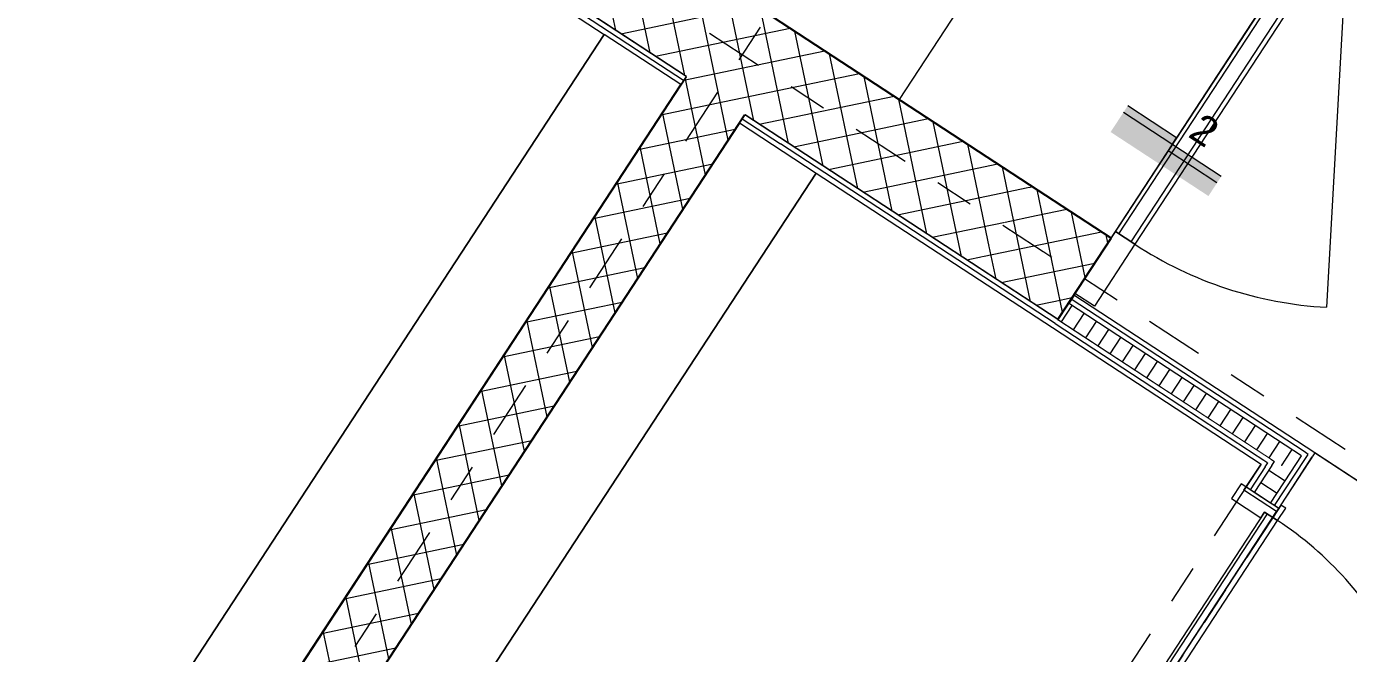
# Model space of a CAD drawing. Header units: metres. Extents: x 2696278.3 to 2696314, y 1245153.2 to 1245192.4.
# Drawn here: x 2696290.592 to 2696293.986, y 1245165.596 to 1245167.205 of the extents above; entities that cross this region are included whole.
import ezdxf

# ---------------------------------------------------------------- set-up
doc = ezdxf.new("R2010")
doc.units = ezdxf.units.M
doc.set_wipeout_variables(frame=1)
doc.linetypes.add('000_hbf_Strichpunkt 3_1_1mm Achsen', pattern=[0.25, 0.15, -0.05, 0, -0.05])
doc.linetypes.add('Wipeout_Contour', pattern=[10000, 0, -10000])
for name, color, linetype in [('010 Türen', 7, 'Continuous'), ('0_C22_Innenwandkonstruktion.3D', 7, 'Continuous'), ('0_C22_Innenwandkonstruktion.3D Bauteilschraffuren', 7, 'Continuous'), ('0_C22_Innenwandkonstruktion.3D Schichttrennlinien', 7, 'Continuous'), ('0_G20_Bodenbelag.3D', 7, 'Continuous'), ('1_D06_Symbole.V', 7, 'Continuous'), ('1_M01_Achsen.V', 7, 'Continuous'), ('1_R01_Raumstempel.V Kontur', 7, 'Continuous')]:
    doc.layers.add(name, color=color, linetype=linetype)
doc.styles.add('ERSTELLTER_STIL_2', font='arial.ttf')
pattern_1 = [(236.79994, (2696295.289407, 1245171.756836), (-0.03137864, 0.02053365), [])]
pattern_2 = [(56.8, (2696295.289407, 1245171.756836), (-0.03137866, 0.02053362), [])]
pattern_3 = [(11.8, (2696295.28941, 1245171.756836), (-0.0153372, 0.07341505), []), (101.8, (2696295.28941, 1245171.756836), (0.07341505, 0.0153372), [])]

msp = doc.modelspace()

# ---------------------------------------------------------------- hatches: boundary and pattern name
at = {"layer": '1_D06_Symbole.V', "linetype": 'Continuous', "lineweight": 0, "true_color": 0xd5d5d5}
msp.add_hatch(color=254, dxfattribs=at).paths.add_polyline_path([(2696293.4082, 1245166.9846), (2696293.5337, 1245166.9025), (2696293.5227, 1245166.8858), (2696293.6483, 1245166.8036), (2696293.6264, 1245166.7701), (2696293.3753, 1245166.9344)])
at = {"layer": '1_D06_Symbole.V', "linetype": 'Continuous', "lineweight": 0, "true_color": 0xffffff}
for points in [[(2696293.5446, 1245166.9192), (2696293.5337, 1245166.9025), (2696293.4082, 1245166.9846), (2696293.4191, 1245167.0014)], [(2696293.5337, 1245166.9025), (2696293.6593, 1245166.8203), (2696293.6483, 1245166.8036), (2696293.5227, 1245166.8858)]]:
    msp.add_hatch(color=7, dxfattribs=at).paths.add_polyline_path(points)

# ---------------------------------------------------------------- linework, layer by layer
at = {"layer": '010 Türen', "color": 7, "linetype": 'Continuous', "lineweight": 13}
for p, q in [((2696293.9852, 1245167.4829), (2696293.4377, 1245166.6462)), ((2696293.9852, 1245167.4829), (2696293.9294, 1245166.4845)), ((2696293.32, 1245165.1971), (2696293.804, 1245165.9368))]:
    msp.add_line(p, q, dxfattribs=at)
msp.add_arc((2696293.32, 1245165.1971), 0.884, 26.8, 56.8, dxfattribs=at)
at = {"layer": '0_G20_Bodenbelag.3D', "color": 255, "linetype": 'Wipeout_Contour', "lineweight": 18, "flags": 128}
for points in [[(2696294.7354, 1245172.848), (2696295.3815, 1245173.8353), (2696295.7162, 1245173.6163), (2696296.3158, 1245174.5326), (2696296.1066, 1245174.6695), (2696296.676, 1245175.5397), (2696298.4332, 1245174.3898), (2696297.8638, 1245173.5195), (2696297.6546, 1245173.6564), (2696297.055, 1245172.7402), (2696297.4148, 1245172.5048), (2696296.8946, 1245171.7098), (2696297.1038, 1245171.5729), (2696295.5049, 1245169.1296), (2696295.2957, 1245169.2665), (2696295.0603, 1245168.9067), (2696294.7005, 1245169.1421), (2696293.7368, 1245167.6695), (2696293.946, 1245167.5326), (2696293.3765, 1245166.6623), (2696293.1673, 1245166.7992), (2696291.8285, 1245167.6753), (2696291.6193, 1245167.8122), (2696292.1888, 1245168.6824), (2696292.398, 1245168.5455), (2696293.3617, 1245170.0182), (2696293.1943, 1245170.1277), (2696294.9027, 1245172.7384)], [(2696290.291, 1245167.1338), (2696290.3747, 1245167.079), (2696289.2002, 1245165.2842), (2696290.3424, 1245164.5368), (2696292.0754, 1245167.1851), (2696290.9332, 1245167.9325), (2696290.8894, 1245167.8656), (2696290.8057, 1245167.9203)], [(2696291.8493, 1245162.977), (2696293.8999, 1245166.1107), (2696293.2807, 1245166.5159), (2696294.0336, 1245167.6664), (2696295.5816, 1245166.6534), (2696295.9375, 1245167.1973), (2696296.4605, 1245166.8551), (2696295.6939, 1245165.6836), (2696295.119, 1245164.805), (2696297.1665, 1245163.4651), (2696295.4143, 1245160.7875), (2696297.1113, 1245159.677), (2696295.1729, 1245156.7149), (2696288.5834, 1245161.0269), (2696290.456, 1245163.8887)], [(2696293.2866, 1245165.1735), (2696293.2029, 1245165.2282), (2696292.0285, 1245163.4335), (2696290.8863, 1245164.1809), (2696292.6193, 1245166.8292), (2696293.7615, 1245166.0817), (2696293.7176, 1245166.0148), (2696293.8013, 1245165.96)]]:
    msp.add_lwpolyline(points, close=True, dxfattribs=at)
at = {"layer": '0_G20_Bodenbelag.3D', "color": 254, "linetype": 'Continuous', "lineweight": 18, "flags": 128}
msp.add_lwpolyline([(2696292.8326, 1245167.0182), (2696293.3765, 1245166.6623), (2696293.946, 1245167.5325), (2696293.4021, 1245167.8884)], close=True, dxfattribs=at)
at = {"layer": '1_D06_Symbole.V', "color": 7, "linetype": 'Continuous', "lineweight": 13}
for p, q in [((2696293.6593, 1245166.8203), (2696293.4082, 1245166.9846)), ((2696293.5446, 1245166.9192), (2696293.4191, 1245167.0014)), ((2696293.5337, 1245166.9025), (2696293.5446, 1245166.9192)), ((2696293.5337, 1245166.9025), (2696293.5227, 1245166.8858)), ((2696293.6483, 1245166.8036), (2696293.5227, 1245166.8858))]:
    msp.add_line(p, q, dxfattribs=at)
at = {"layer": '1_R01_Raumstempel.V Kontur', "color": 51, "linetype": 'Continuous', "lineweight": 0, "true_color": 0xffffa8, "flags": 128}
msp.add_lwpolyline([(2696294.9027, 1245172.7384), (2696293.1943, 1245170.1277), (2696293.3617, 1245170.0182), (2696292.398, 1245168.5455), (2696292.1888, 1245168.6824), (2696291.6193, 1245167.8122), (2696291.8285, 1245167.6753), (2696293.1673, 1245166.7992), (2696293.3765, 1245166.6623), (2696293.946, 1245167.5325), (2696293.7368, 1245167.6694), (2696294.7005, 1245169.1421), (2696295.0603, 1245168.9067), (2696295.2957, 1245169.2665), (2696295.4715, 1245169.1515), (2696297.0704, 1245171.5948)], dxfattribs=at)
at = {"layer": '1_R01_Raumstempel.V Kontur', "color": 21, "linetype": 'Continuous', "lineweight": 0, "true_color": 0xffa8a8, "flags": 128}
for points in [[(2696292.0754, 1245167.1851), (2696290.9332, 1245167.9325), (2696290.8894, 1245167.8656), (2696290.8057, 1245167.9203), (2696290.291, 1245167.1338), (2696290.3747, 1245167.079), (2696289.2002, 1245165.2842), (2696290.3424, 1245164.5368)], [(2696294.0336, 1245167.6664), (2696293.2809, 1245166.5161), (2696295.3513, 1245165.16), (2696295.672, 1245165.6501), (2696296.4605, 1245166.8551), (2696295.9375, 1245167.1973), (2696295.5816, 1245166.6534)], [(2696292.6193, 1245166.8292), (2696290.8863, 1245164.1809), (2696292.0285, 1245163.4335), (2696293.2029, 1245165.2282), (2696293.2866, 1245165.1735), (2696293.8013, 1245165.96), (2696293.7176, 1245166.0148), (2696293.7615, 1245166.0817)], [(2696291.8493, 1245162.977), (2696290.456, 1245163.8887), (2696290.1115, 1245163.3621), (2696292.0068, 1245162.1219), (2696292.418, 1245162.7504), (2696295.4143, 1245160.7875), (2696297.1665, 1245163.4651), (2696295.119, 1245164.805), (2696295.1847, 1245164.9054), (2696295.3511, 1245165.1598), (2696293.8999, 1245166.1107)]]:
    msp.add_lwpolyline(points, close=True, dxfattribs=at)

# ---------------------------------------------------------------- texts
at = {"layer": '1_D06_Symbole.V', "color": 7, "linetype": 'Continuous', "lineweight": 13, "insert": (2696293.5713, 1245166.9239), "char_height": 0.075, "attachment_point": 7, "rotation": 326.8, "style": 'ERSTELLTER_STIL_2'}
msp.add_mtext('\\A1;{\\pql;\\fArial|b0|i0|c0|p0;\\W1.000000;2}', dxfattribs=at)

# ---------------------------------------------------------------- next in the draw order: wipeouts: each hides what was drawn before it
at = {"color": 254, "linetype": 'Wipeout_Contour', "lineweight": 0, "ltscale": 28.772447}
msp.add_wipeout([(2696290.6736, 1245164.285), (2696292.4363, 1245166.9788), (2696292.2857, 1245167.0773), (2696290.5229, 1245164.3836)], dxfattribs=at).dxf.layer = '0_C22_Innenwandkonstruktion.3D Bauteilschraffuren'
at = {"color": 254, "linetype": 'Wipeout_Contour', "lineweight": 0, "ltscale": 17.820418}
msp.add_wipeout([(2696293.8999, 1245166.1107), (2696293.8826, 1245166.107), (2696293.893, 1245166.1002)], dxfattribs=at).dxf.layer = '0_C22_Innenwandkonstruktion.3D Bauteilschraffuren'
at = {"color": 254, "linetype": 'Wipeout_Contour', "lineweight": 0, "ltscale": 17.996717}
msp.add_wipeout([(2696293.7788, 1245166.0854), (2696293.7615, 1245166.0817), (2696293.7719, 1245166.0749)], dxfattribs=at).dxf.layer = '0_C22_Innenwandkonstruktion.3D Bauteilschraffuren'

# ---------------------------------------------------------------- next in the draw order: hatches: boundary and pattern name
at = {"layer": '0_C22_Innenwandkonstruktion.3D Bauteilschraffuren', "linetype": 'Continuous', "lineweight": 0, "true_color": 0x000000}
h = msp.add_hatch(dxfattribs=at)
h.set_pattern_fill('BETON_0001', color=18, angle=-33.2, style=0, pattern_type=2)
h.set_pattern_definition([(281.8, (2696295.28941, 1245171.756836), (0.07341505, 0.0153372), []), (11.8, (2696295.28941, 1245171.756836), (-0.0153372, 0.07341505), [])])
h.paths.add_polyline_path([(2696290.6736, 1245164.285), (2696292.4363, 1245166.9788), (2696292.2857, 1245167.0773), (2696290.5229, 1245164.3836)])

# ---------------------------------------------------------------- next in the draw order: linework, layer by layer
at = {"layer": '0_C22_Innenwandkonstruktion.3D', "color": 7, "linetype": 'Continuous', "lineweight": 13}
for p, q in [((2696292.272, 1245167.0564), (2696292.0754, 1245167.1851)), ((2696292.4226, 1245166.9578), (2696292.6193, 1245166.8292))]:
    msp.add_line(p, q, dxfattribs=at)
at = {"layer": '0_C22_Innenwandkonstruktion.3D', "color": 7, "linetype": 'Continuous', "lineweight": 13, "flags": 128}
for points in [[(2696292.0754, 1245167.1851), (2696290.3424, 1245164.5368)], [(2696290.539, 1245164.4081), (2696292.272, 1245167.0564)], [(2696292.4226, 1245166.9578), (2696290.6896, 1245164.3096)], [(2696290.8863, 1245164.1809), (2696292.6193, 1245166.8292)]]:
    msp.add_lwpolyline(points, dxfattribs=at)
at = {"layer": '0_C22_Innenwandkonstruktion.3D', "color": 7, "linetype": 'Continuous', "lineweight": 25, "flags": 128}
for points in [[(2696292.2857, 1245167.0773), (2696290.5229, 1245164.3836)], [(2696290.6736, 1245164.285), (2696292.4363, 1245166.9788)]]:
    msp.add_lwpolyline(points, dxfattribs=at)

# ---------------------------------------------------------------- next in the draw order: wipeouts: each hides what was drawn before it
at = {"color": 254, "linetype": 'Wipeout_Contour', "lineweight": 0, "ltscale": 17.845237}
msp.add_wipeout([(2696293.8826, 1245166.107), (2696293.8653, 1245166.1034), (2696293.8757, 1245166.0966)], dxfattribs=at).dxf.layer = '0_C22_Innenwandkonstruktion.3D Bauteilschraffuren'
at = {"color": 254, "linetype": 'Wipeout_Contour', "lineweight": 0, "ltscale": 17.971167}
msp.add_wipeout([(2696293.7961, 1245166.089), (2696293.7788, 1245166.0854), (2696293.7892, 1245166.0785)], dxfattribs=at).dxf.layer = '0_C22_Innenwandkonstruktion.3D Bauteilschraffuren'

# ---------------------------------------------------------------- next in the draw order: wipeouts: each hides what was drawn before it
at = {"color": 254, "linetype": 'Wipeout_Contour', "lineweight": 0, "ltscale": 17.934564}
msp.add_wipeout([(2696293.8653, 1245166.1034), (2696293.7961, 1245166.089), (2696293.8379, 1245166.0616)], dxfattribs=at).dxf.layer = '0_C22_Innenwandkonstruktion.3D Bauteilschraffuren'
at = {"color": 254, "linetype": 'Wipeout_Contour', "lineweight": 0, "ltscale": 17.195054}
msp.add_wipeout([(2696293.8826, 1245166.107), (2696293.8999, 1245166.1107), (2696293.8894, 1245166.1175)], dxfattribs=at).dxf.layer = '0_C22_Innenwandkonstruktion.3D Bauteilschraffuren'

# ---------------------------------------------------------------- next in the draw order: hatches: boundary and pattern name
at = {"layer": '0_C22_Innenwandkonstruktion.3D Bauteilschraffuren', "linetype": 'Continuous', "lineweight": 0, "true_color": 0x000000}
h = msp.add_hatch(dxfattribs=at)
h.set_pattern_fill('DÄMMSTOFF__ALLGEMEIN_VER_31', color=18, angle=-33.2, style=0, pattern_type=2)
h.set_pattern_definition(pattern_1)
h.paths.add_polyline_path([(2696293.8653, 1245166.1034), (2696293.7961, 1245166.089), (2696293.8379, 1245166.0616)])

# ---------------------------------------------------------------- next in the draw order: wipeouts: each hides what was drawn before it
at = {"color": 254, "linetype": 'Wipeout_Contour', "lineweight": 0, "ltscale": 22.991237}
msp.add_wipeout([(2696293.8894, 1245166.1175), (2696293.2807, 1245166.5159), (2696293.2738, 1245166.5054), (2696293.8826, 1245166.107)], dxfattribs=at).dxf.layer = '0_C22_Innenwandkonstruktion.3D Bauteilschraffuren'

# ---------------------------------------------------------------- next in the draw order: wipeouts: each hides what was drawn before it
at = {"color": 254, "linetype": 'Wipeout_Contour', "lineweight": 0, "ltscale": 17.216414}
msp.add_wipeout([(2696293.8721, 1245166.1139), (2696293.8653, 1245166.1034), (2696293.8826, 1245166.107)], dxfattribs=at).dxf.layer = '0_C22_Innenwandkonstruktion.3D Bauteilschraffuren'

# ---------------------------------------------------------------- next in the draw order: linework, layer by layer
at = {"layer": '0_C22_Innenwandkonstruktion.3D', "color": 7, "linetype": 'Continuous', "lineweight": 13, "flags": 128}
msp.add_lwpolyline([(2696293.8999, 1245166.1107), (2696293.893, 1245166.1002)], dxfattribs=at)

# ---------------------------------------------------------------- next in the draw order: wipeouts: each hides what was drawn before it
at = {"color": 254, "linetype": 'Wipeout_Contour', "lineweight": 0, "ltscale": 23.03015}
msp.add_wipeout([(2696293.8721, 1245166.1139), (2696293.2738, 1245166.5054), (2696293.267, 1245166.4949), (2696293.8653, 1245166.1034)], dxfattribs=at).dxf.layer = '0_C22_Innenwandkonstruktion.3D Bauteilschraffuren'

# ---------------------------------------------------------------- next in the draw order: wipeouts: each hides what was drawn before it
at = {"color": 254, "linetype": 'Wipeout_Contour', "lineweight": 0, "ltscale": 17.347428}
msp.add_wipeout([(2696293.7683, 1245166.0922), (2696293.7615, 1245166.0817), (2696293.7788, 1245166.0854)], dxfattribs=at).dxf.layer = '0_C22_Innenwandkonstruktion.3D Bauteilschraffuren'

# ---------------------------------------------------------------- next in the draw order: wipeouts: each hides what was drawn before it
at = {"color": 254, "linetype": 'Wipeout_Contour', "lineweight": 0, "ltscale": 23.265665}
msp.add_wipeout([(2696293.7683, 1245166.0922), (2696293.2328, 1245166.4426), (2696293.2259, 1245166.4322), (2696293.7615, 1245166.0817)], dxfattribs=at).dxf.layer = '0_C22_Innenwandkonstruktion.3D Bauteilschraffuren'

# ---------------------------------------------------------------- next in the draw order: wipeouts: each hides what was drawn before it
at = {"color": 254, "linetype": 'Wipeout_Contour', "lineweight": 0, "ltscale": 17.325256}
msp.add_wipeout([(2696293.7856, 1245166.0958), (2696293.7788, 1245166.0854), (2696293.7961, 1245166.089)], dxfattribs=at).dxf.layer = '0_C22_Innenwandkonstruktion.3D Bauteilschraffuren'

# ---------------------------------------------------------------- next in the draw order: wipeouts: each hides what was drawn before it
at = {"color": 254, "linetype": 'Wipeout_Contour', "lineweight": 0, "ltscale": 23.226171}
msp.add_wipeout([(2696293.7856, 1245166.0958), (2696293.2396, 1245166.4531), (2696293.2328, 1245166.4426), (2696293.7788, 1245166.0854)], dxfattribs=at).dxf.layer = '0_C22_Innenwandkonstruktion.3D Bauteilschraffuren'

# ---------------------------------------------------------------- next in the draw order: wipeouts: each hides what was drawn before it
at = {"color": 254, "linetype": 'Wipeout_Contour', "lineweight": 0, "ltscale": 17.250472}
msp.add_wipeout([(2696293.8234, 1245166.1308), (2696293.7961, 1245166.089), (2696293.8653, 1245166.1034)], dxfattribs=at).dxf.layer = '0_C22_Innenwandkonstruktion.3D Bauteilschraffuren'

# ---------------------------------------------------------------- next in the draw order: hatches: boundary and pattern name
at = {"layer": '0_C22_Innenwandkonstruktion.3D Bauteilschraffuren', "linetype": 'Continuous', "lineweight": 0, "true_color": 0x000000}
h = msp.add_hatch(dxfattribs=at)
h.set_pattern_fill('DÄMMSTOFF__ALLGEMEIN_VER_31', color=18, angle=-33.2, style=0, pattern_type=2)
h.set_pattern_definition(pattern_1)
h.paths.add_polyline_path([(2696293.8234, 1245166.1308), (2696293.7961, 1245166.089), (2696293.8653, 1245166.1034)])

# ---------------------------------------------------------------- next in the draw order: linework, layer by layer
at = {"layer": '0_C22_Innenwandkonstruktion.3D Schichttrennlinien', "color": 7, "linetype": 'Continuous', "lineweight": 5}
for p, q in [((2696293.8826, 1245166.107), (2696293.8721, 1245166.1139)), ((2696293.8757, 1245166.0966), (2696293.8826, 1245166.107))]:
    msp.add_line(p, q, dxfattribs=at)

# ---------------------------------------------------------------- next in the draw order: wipeouts: each hides what was drawn before it
at = {"color": 254, "linetype": 'Wipeout_Contour', "lineweight": 0, "ltscale": 23.1167}
msp.add_wipeout([(2696293.8234, 1245166.1308), (2696293.267, 1245166.4949), (2696293.2396, 1245166.4531), (2696293.7961, 1245166.089)], dxfattribs=at).dxf.layer = '0_C22_Innenwandkonstruktion.3D Bauteilschraffuren'

# ---------------------------------------------------------------- next in the draw order: hatches: boundary and pattern name
at = {"layer": '0_C22_Innenwandkonstruktion.3D Bauteilschraffuren', "linetype": 'Continuous', "lineweight": 0, "true_color": 0x000000}
h = msp.add_hatch(dxfattribs=at)
h.set_pattern_fill('DÄMMSTOFF__ALLGEMEIN_VER_31', color=18, angle=-33.2, style=0, pattern_type=2)
h.set_pattern_definition(pattern_1)
h.paths.add_polyline_path([(2696293.8234, 1245166.1308), (2696293.267, 1245166.4949), (2696293.2396, 1245166.4531), (2696293.7961, 1245166.089)])

# ---------------------------------------------------------------- next in the draw order: linework, layer by layer
at = {"layer": '010 Türen', "color": 7, "linetype": 'Continuous', "lineweight": 13}
msp.add_arc((2696293.9852, 1245167.4829), 1, 236.8, 266.8, dxfattribs=at)
at = {"layer": '0_C22_Innenwandkonstruktion.3D', "color": 7, "linetype": 'Continuous', "lineweight": 13, "flags": 128}
for points in [[(2696293.2738, 1245166.5054), (2696293.267, 1245166.4949)], [(2696293.2807, 1245166.5159), (2696293.2738, 1245166.5054)], [(2696293.8999, 1245166.1107), (2696293.2807, 1245166.5159)], [(2696293.267, 1245166.4949), (2696293.2396, 1245166.4531)], [(2696293.2259, 1245166.4322), (2696293.7615, 1245166.0817)]]:
    msp.add_lwpolyline(points, dxfattribs=at)
at = {"layer": '0_C22_Innenwandkonstruktion.3D Schichttrennlinien', "color": 7, "linetype": 'Continuous', "lineweight": 5}
for p, q in [((2696293.8721, 1245166.1139), (2696293.2738, 1245166.5054)), ((2696293.8234, 1245166.1308), (2696293.267, 1245166.4949)), ((2696293.2328, 1245166.4426), (2696293.7788, 1245166.0854)), ((2696293.2396, 1245166.4531), (2696293.7961, 1245166.089)), ((2696293.8653, 1245166.1034), (2696293.8234, 1245166.1308)), ((2696293.8379, 1245166.0616), (2696293.8653, 1245166.1034)), ((2696293.7719, 1245166.0749), (2696293.7788, 1245166.0854)), ((2696293.7892, 1245166.0785), (2696293.7961, 1245166.089))]:
    msp.add_line(p, q, dxfattribs=at)

# ---------------------------------------------------------------- next in the draw order: wipeouts: each hides what was drawn before it
at = {"color": 254, "linetype": 'Wipeout_Contour', "lineweight": 0, "ltscale": 16.032224}
msp.add_wipeout([(2696293.3765, 1245166.6623), (2696293.1673, 1245166.7992), (2696293.2396, 1245166.4531)], dxfattribs=at).dxf.layer = '0_C22_Innenwandkonstruktion.3D Bauteilschraffuren'
at = {"color": 254, "linetype": 'Wipeout_Contour', "lineweight": 0, "ltscale": 23.689152}
msp.add_wipeout([(2696293.8826, 1245166.107), (2696293.7963, 1245165.9753), (2696293.8068, 1245165.9684), (2696293.893, 1245166.1002)], dxfattribs=at).dxf.layer = '0_C22_Innenwandkonstruktion.3D Bauteilschraffuren'

# ---------------------------------------------------------------- next in the draw order: hatches: boundary and pattern name
at = {"layer": '0_C22_Innenwandkonstruktion.3D Bauteilschraffuren', "linetype": 'Continuous', "lineweight": 0, "true_color": 0xffffff}
h = msp.add_hatch(dxfattribs=at)
h.set_pattern_fill('DÄMMSTOFF__ALLGEMEIN_VER_31', angle=-33.2, style=0, pattern_type=2)
h.set_pattern_definition(pattern_2)
h.paths.add_polyline_path([(2696293.935, 1245167.5158), (2696293.3875, 1245166.679), (2696293.4377, 1245166.6462), (2696293.9852, 1245167.4829)])
at = {"layer": '0_C22_Innenwandkonstruktion.3D Bauteilschraffuren', "linetype": 'Continuous', "lineweight": 0, "true_color": 0x000000}
h = msp.add_hatch(dxfattribs=at)
h.set_pattern_fill('BETON_0001', color=18, angle=-33.2, style=0, pattern_type=2)
h.set_pattern_definition(pattern_3)
h.paths.add_polyline_path([(2696293.3765, 1245166.6623), (2696293.1673, 1245166.7992), (2696293.2396, 1245166.4531)])

# ---------------------------------------------------------------- next in the draw order: linework, layer by layer
at = {"layer": '010 Türen', "color": 7, "linetype": 'Continuous', "lineweight": 13}
for p, q in [((2696293.3875, 1245166.679), (2696293.935, 1245167.5158)), ((2696293.2834, 1245166.52), (2696293.3875, 1245166.679)), ((2696293.3875, 1245166.679), (2696293.4377, 1245166.6462)), ((2696293.4377, 1245166.6462), (2696293.3875, 1245166.679)), ((2696293.4377, 1245166.6462), (2696293.3336, 1245166.4872)), ((2696293.3336, 1245166.4872), (2696293.2834, 1245166.52))]:
    msp.add_line(p, q, dxfattribs=at)

# ---------------------------------------------------------------- next in the draw order: wipeouts: each hides what was drawn before it
at = {"color": 254, "linetype": 'Wipeout_Contour', "lineweight": 0, "ltscale": 23.695783}
msp.add_wipeout([(2696293.8757, 1245166.0966), (2696293.8653, 1245166.1034), (2696293.7859, 1245165.9821), (2696293.7963, 1245165.9753)], dxfattribs=at).dxf.layer = '0_C22_Innenwandkonstruktion.3D Bauteilschraffuren'

# ---------------------------------------------------------------- next in the draw order: hatches: boundary and pattern name
at = {"layer": '0_C22_Innenwandkonstruktion.3D Bauteilschraffuren', "linetype": 'Continuous', "lineweight": 0, "true_color": 0xffffff}
h = msp.add_hatch(dxfattribs=at)
h.set_pattern_fill('DÄMMSTOFF__ALLGEMEIN_VER_31', angle=-33.2, style=0, pattern_type=2)
h.set_pattern_definition(pattern_2)
h.paths.add_polyline_path([(2696293.2865, 1245165.219), (2696293.32, 1245165.1971), (2696293.804, 1245165.9368), (2696293.7705, 1245165.9587)])

# ---------------------------------------------------------------- next in the draw order: linework, layer by layer
at = {"layer": '010 Türen', "color": 7, "linetype": 'Continuous', "lineweight": 13}
for p, q in [((2696293.7705, 1245165.9587), (2696293.2865, 1245165.219)), ((2696293.7612, 1245165.9444), (2696293.7705, 1245165.9587)), ((2696293.7705, 1245165.9587), (2696293.804, 1245165.9368)), ((2696293.804, 1245165.9368), (2696293.7705, 1245165.9587))]:
    msp.add_line(p, q, dxfattribs=at)
at = {"layer": '0_C22_Innenwandkonstruktion.3D Schichttrennlinien', "color": 7, "linetype": 'Continuous', "lineweight": 5}
msp.add_line((2696293.8757, 1245166.0966), (2696293.8826, 1245166.107), dxfattribs=at)

# ---------------------------------------------------------------- next in the draw order: wipeouts: each hides what was drawn before it
at = {"color": 254, "linetype": 'Wipeout_Contour', "lineweight": 0, "ltscale": 22.08353}
msp.add_wipeout([(2696293.1673, 1245166.7992), (2696291.8285, 1245167.6753), (2696291.6916, 1245167.4661), (2696293.0304, 1245166.59)], dxfattribs=at).dxf.layer = '0_C22_Innenwandkonstruktion.3D Bauteilschraffuren'
at = {"color": 254, "linetype": 'Wipeout_Contour', "lineweight": 0, "ltscale": 23.738533}
msp.add_wipeout([(2696293.7615, 1245166.0817), (2696293.7231, 1245166.0232), (2696293.7336, 1245166.0163), (2696293.7719, 1245166.0749)], dxfattribs=at).dxf.layer = '0_C22_Innenwandkonstruktion.3D Bauteilschraffuren'

# ---------------------------------------------------------------- next in the draw order: hatches: boundary and pattern name
at = {"layer": '0_C22_Innenwandkonstruktion.3D Bauteilschraffuren', "linetype": 'Continuous', "lineweight": 0, "true_color": 0x000000}
h = msp.add_hatch(dxfattribs=at)
h.set_pattern_fill('BETON_0001', color=18, angle=-33.2, style=0, pattern_type=2)
h.set_pattern_definition(pattern_3)
h.paths.add_polyline_path([(2696293.1673, 1245166.7992), (2696291.8285, 1245167.6753), (2696291.6916, 1245167.4661), (2696293.0304, 1245166.59)])

# ---------------------------------------------------------------- next in the draw order: linework, layer by layer
at = {"layer": '010 Türen', "color": 7, "linetype": 'Continuous', "lineweight": 13}
msp.add_line((2696293.7106, 1245166.0314), (2696293.6859, 1245165.9937), dxfattribs=at)
at = {"layer": '0_C22_Innenwandkonstruktion.3D', "color": 7, "linetype": 'Continuous', "lineweight": 25, "flags": 128}
msp.add_lwpolyline([(2696291.4824, 1245167.603), (2696292.2857, 1245167.0773)], dxfattribs=at)

# ---------------------------------------------------------------- next in the draw order: wipeouts: each hides what was drawn before it
at = {"color": 254, "linetype": 'Wipeout_Contour', "lineweight": 0, "ltscale": 23.731056}
msp.add_wipeout([(2696293.7788, 1245166.0854), (2696293.7336, 1245166.0163), (2696293.744, 1245166.0095), (2696293.7892, 1245166.0785)], dxfattribs=at).dxf.layer = '0_C22_Innenwandkonstruktion.3D Bauteilschraffuren'

# ---------------------------------------------------------------- next in the draw order: linework, layer by layer
at = {"layer": '010 Türen', "color": 7, "linetype": '000_hbf_Strichpunkt 3_1_1mm Achsen', "lineweight": 13}
msp.add_line((2696293.7231, 1245166.0232), (2696293.2084, 1245165.2366), dxfattribs=at)

# ---------------------------------------------------------------- next in the draw order: wipeouts: each hides what was drawn before it
at = {"color": 254, "linetype": 'Wipeout_Contour', "lineweight": 0, "ltscale": 17.396912}
msp.add_wipeout([(2696293.2396, 1245166.4531), (2696293.1673, 1245166.7992), (2696293.0304, 1245166.59)], dxfattribs=at).dxf.layer = '0_C22_Innenwandkonstruktion.3D Bauteilschraffuren'
at = {"color": 254, "linetype": 'Wipeout_Contour', "lineweight": 0, "ltscale": 23.749439}
msp.add_wipeout([(2696293.7961, 1245166.089), (2696293.744, 1245166.0095), (2696293.7859, 1245165.9821), (2696293.8379, 1245166.0616)], dxfattribs=at).dxf.layer = '0_C22_Innenwandkonstruktion.3D Bauteilschraffuren'

# ---------------------------------------------------------------- next in the draw order: hatches: boundary and pattern name
at = {"layer": '0_C22_Innenwandkonstruktion.3D Bauteilschraffuren', "linetype": 'Continuous', "lineweight": 0, "true_color": 0x000000}
h = msp.add_hatch(dxfattribs=at)
h.set_pattern_fill('BETON_0001', color=18, angle=-33.2, style=0, pattern_type=2)
h.set_pattern_definition(pattern_3)
h.paths.add_polyline_path([(2696293.2396, 1245166.4531), (2696293.1673, 1245166.7992), (2696293.0304, 1245166.59)])
h = msp.add_hatch(dxfattribs=at)
h.set_pattern_fill('DÄMMSTOFF__ALLGEMEIN_VER_31', color=18, angle=-33.2, style=0, pattern_type=2)
h.set_pattern_definition([(146.8, (2696295.289407, 1245171.756836), (0.02053362, 0.03137866), [])])
h.paths.add_polyline_path([(2696293.7961, 1245166.089), (2696293.744, 1245166.0095), (2696293.7859, 1245165.9821), (2696293.8379, 1245166.0616)])

# ---------------------------------------------------------------- next in the draw order: linework, layer by layer
at = {"layer": '010 Türen', "color": 7, "linetype": 'Continuous', "lineweight": 25}
msp.add_line((2696293.3765, 1245166.6623), (2696293.1673, 1245166.7992), dxfattribs=at)
at = {"layer": '010 Türen', "color": 7, "linetype": 'Continuous', "lineweight": 13}
for p, q in [((2696293.8068, 1245165.9684), (2696293.7106, 1245166.0314)), ((2696293.7336, 1245166.0163), (2696293.7231, 1245166.0232)), ((2696293.7336, 1245166.0163), (2696293.7231, 1245166.0232)), ((2696293.744, 1245166.0095), (2696293.7336, 1245166.0163)), ((2696293.744, 1245166.0095), (2696293.7336, 1245166.0163)), ((2696293.7859, 1245165.9821), (2696293.744, 1245166.0095)), ((2696293.7859, 1245165.9821), (2696293.744, 1245166.0095)), ((2696293.6859, 1245165.9937), (2696293.7612, 1245165.9444)), ((2696293.7963, 1245165.9753), (2696293.7859, 1245165.9821)), ((2696293.7963, 1245165.9753), (2696293.7859, 1245165.9821)), ((2696293.8068, 1245165.9684), (2696293.7963, 1245165.9753)), ((2696293.8068, 1245165.9684), (2696293.7963, 1245165.9753)), ((2696293.804, 1245165.9368), (2696293.8248, 1245165.9686)), ((2696293.8123, 1245165.9768), (2696293.8068, 1245165.9684)), ((2696293.8248, 1245165.9686), (2696293.8123, 1245165.9768))]:
    msp.add_line(p, q, dxfattribs=at)
at = {"layer": '010 Türen', "color": 7, "linetype": '000_hbf_Strichpunkt 3_1_1mm Achsen', "lineweight": 13}
msp.add_line((2696293.8068, 1245165.9684), (2696293.2921, 1245165.1819), dxfattribs=at)
at = {"layer": '0_C22_Innenwandkonstruktion.3D', "color": 7, "linetype": 'Continuous', "lineweight": 25}
msp.add_line((2696293.3765, 1245166.6623), (2696293.1673, 1245166.7992), dxfattribs=at)
at = {"layer": '0_C22_Innenwandkonstruktion.3D', "color": 7, "linetype": 'Continuous', "lineweight": 13}
for p, q in [((2696293.7336, 1245166.0163), (2696293.7231, 1245166.0232)), ((2696293.744, 1245166.0095), (2696293.7336, 1245166.0163)), ((2696293.7859, 1245165.9821), (2696293.744, 1245166.0095)), ((2696293.7963, 1245165.9753), (2696293.7859, 1245165.9821)), ((2696293.8068, 1245165.9684), (2696293.7963, 1245165.9753))]:
    msp.add_line(p, q, dxfattribs=at)
at = {"layer": '0_C22_Innenwandkonstruktion.3D', "color": 7, "linetype": 'Continuous', "lineweight": 25, "flags": 128}
for points in [[(2696293.1673, 1245166.7992), (2696291.8285, 1245167.6753)], [(2696292.4363, 1245166.9788), (2696293.2396, 1245166.4531)], [(2696293.2396, 1245166.4531), (2696293.3765, 1245166.6623)]]:
    msp.add_lwpolyline(points, dxfattribs=at)
at = {"layer": '0_C22_Innenwandkonstruktion.3D', "color": 7, "linetype": 'Continuous', "lineweight": 13, "flags": 128}
for points in [[(2696293.8068, 1245165.9684), (2696293.893, 1245166.1002)], [(2696293.7615, 1245166.0817), (2696293.7231, 1245166.0232)]]:
    msp.add_lwpolyline(points, dxfattribs=at)
at = {"layer": '0_C22_Innenwandkonstruktion.3D Schichttrennlinien', "color": 7, "linetype": 'Continuous', "lineweight": 5}
for p, q in [((2696293.8379, 1245166.0616), (2696293.8653, 1245166.1034)), ((2696293.7719, 1245166.0749), (2696293.7336, 1245166.0163)), ((2696293.7892, 1245166.0785), (2696293.744, 1245166.0095)), ((2696293.7719, 1245166.0749), (2696293.7788, 1245166.0854)), ((2696293.7892, 1245166.0785), (2696293.7961, 1245166.089)), ((2696293.7963, 1245165.9753), (2696293.8757, 1245166.0966)), ((2696293.7859, 1245165.9821), (2696293.8379, 1245166.0616))]:
    msp.add_line(p, q, dxfattribs=at)

# ---------------------------------------------------------------- next in the draw order: wipeouts: each hides what was drawn before it
at = {"color": 254, "linetype": 'Wipeout_Contour', "lineweight": 0, "ltscale": 17.277481}
msp.add_wipeout([(2696292.1805, 1245167.1312), (2696292.2789, 1245167.0669), (2696292.2857, 1245167.0773)], dxfattribs=at).dxf.layer = '0_C22_Innenwandkonstruktion.3D Bauteilschraffuren'
at = {"color": 254, "linetype": 'Wipeout_Contour', "lineweight": 0, "ltscale": 22.457342}
msp.add_wipeout([(2696292.4295, 1245166.9683), (2696292.4226, 1245166.9578), (2696292.6193, 1245166.8292), (2696292.5278, 1245166.904)], dxfattribs=at).dxf.layer = '0_C22_Innenwandkonstruktion.3D Bauteilschraffuren'

# ---------------------------------------------------------------- next in the draw order: wipeouts: each hides what was drawn before it
at = {"color": 254, "linetype": 'Wipeout_Contour', "lineweight": 0, "ltscale": 22.390526}
msp.add_wipeout([(2696292.1805, 1245167.1312), (2696292.0754, 1245167.1851), (2696292.272, 1245167.0564), (2696292.2789, 1245167.0669)], dxfattribs=at).dxf.layer = '0_C22_Innenwandkonstruktion.3D Bauteilschraffuren'
at = {"color": 254, "linetype": 'Wipeout_Contour', "lineweight": 0, "ltscale": 17.325957}
msp.add_wipeout([(2696292.4363, 1245166.9788), (2696292.4295, 1245166.9683), (2696292.5278, 1245166.904)], dxfattribs=at).dxf.layer = '0_C22_Innenwandkonstruktion.3D Bauteilschraffuren'

# ---------------------------------------------------------------- next in the draw order: wipeouts: each hides what was drawn before it
at = {"color": 254, "linetype": 'Wipeout_Contour', "lineweight": 0, "ltscale": 22.477076}
msp.add_wipeout([(2696292.2857, 1245167.0773), (2696291.4824, 1245167.603), (2696291.4756, 1245167.5925), (2696292.1805, 1245167.1312)], dxfattribs=at).dxf.layer = '0_C22_Innenwandkonstruktion.3D Bauteilschraffuren'
at = {"color": 254, "linetype": 'Wipeout_Contour', "lineweight": 0, "ltscale": 22.619669}
msp.add_wipeout([(2696293.2396, 1245166.4531), (2696292.4363, 1245166.9788), (2696292.5278, 1245166.904), (2696293.2328, 1245166.4426)], dxfattribs=at).dxf.layer = '0_C22_Innenwandkonstruktion.3D Bauteilschraffuren'

# ---------------------------------------------------------------- next in the draw order: linework, layer by layer
at = {"layer": '0_C22_Innenwandkonstruktion.3D', "color": 7, "linetype": 'Continuous', "lineweight": 13, "flags": 128}
for points in [[(2696292.2789, 1245167.0669), (2696292.272, 1245167.0564)], [(2696292.2857, 1245167.0773), (2696292.2789, 1245167.0669)], [(2696292.4295, 1245166.9683), (2696292.4226, 1245166.9578)], [(2696292.4363, 1245166.9788), (2696292.4295, 1245166.9683)]]:
    msp.add_lwpolyline(points, dxfattribs=at)

# ---------------------------------------------------------------- next in the draw order: wipeouts: each hides what was drawn before it
at = {"color": 254, "linetype": 'Wipeout_Contour', "lineweight": 0, "ltscale": 22.526196}
msp.add_wipeout([(2696292.1805, 1245167.1312), (2696291.4756, 1245167.5925), (2696291.4687, 1245167.5821), (2696292.0754, 1245167.1851)], dxfattribs=at).dxf.layer = '0_C22_Innenwandkonstruktion.3D Bauteilschraffuren'
at = {"color": 254, "linetype": 'Wipeout_Contour', "lineweight": 0, "ltscale": 22.677816}
msp.add_wipeout([(2696293.2328, 1245166.4426), (2696292.5278, 1245166.904), (2696292.6193, 1245166.8292), (2696293.2259, 1245166.4322)], dxfattribs=at).dxf.layer = '0_C22_Innenwandkonstruktion.3D Bauteilschraffuren'

# ---------------------------------------------------------------- next in the draw order: linework, layer by layer
at = {"layer": '0_C22_Innenwandkonstruktion.3D', "color": 7, "linetype": 'Continuous', "lineweight": 13}
for p, q in [((2696292.272, 1245167.0564), (2696292.0754, 1245167.1851)), ((2696292.4226, 1245166.9578), (2696292.6193, 1245166.8292))]:
    msp.add_line(p, q, dxfattribs=at)
at = {"layer": '0_C22_Innenwandkonstruktion.3D', "color": 7, "linetype": 'Continuous', "lineweight": 13, "flags": 128}
for points in [[(2696292.2857, 1245167.0773), (2696291.4824, 1245167.603)], [(2696291.4687, 1245167.5821), (2696292.0754, 1245167.1851)], [(2696293.2396, 1245166.4531), (2696292.4363, 1245166.9788)], [(2696292.6193, 1245166.8292), (2696293.2259, 1245166.4322)]]:
    msp.add_lwpolyline(points, dxfattribs=at)
at = {"layer": '0_C22_Innenwandkonstruktion.3D Schichttrennlinien', "color": 7, "linetype": 'Continuous', "lineweight": 5}
for p, q in [((2696292.1805, 1245167.1312), (2696291.4756, 1245167.5925)), ((2696292.2789, 1245167.0669), (2696292.1805, 1245167.1312)), ((2696292.4295, 1245166.9683), (2696292.5278, 1245166.904)), ((2696293.2328, 1245166.4426), (2696292.5278, 1245166.904))]:
    msp.add_line(p, q, dxfattribs=at)
at = {"layer": '1_M01_Achsen.V', "color": 62, "linetype": '000_hbf_Strichpunkt 3_1_1mm Achsen', "lineweight": 13, "true_color": 0x8cbb26}
msp.add_line((2696305.1795, 1245186.6167), (2696287.1099, 1245159.0035), dxfattribs=at)
msp.add_line((2696305.1795, 1245186.6167), (2696287.1099, 1245159.0035), dxfattribs=at)
at = {"layer": '1_M01_Achsen.V', "color": 7, "linetype": '000_hbf_Strichpunkt 3_1_1mm Achsen', "lineweight": 13}
msp.add_line((2696300.3787, 1245161.9308), (2696284.4802, 1245172.3345), dxfattribs=at)
msp.add_line((2696300.3787, 1245161.9308), (2696284.4802, 1245172.3345), dxfattribs=at)

doc.saveas('drawing.dxf')
